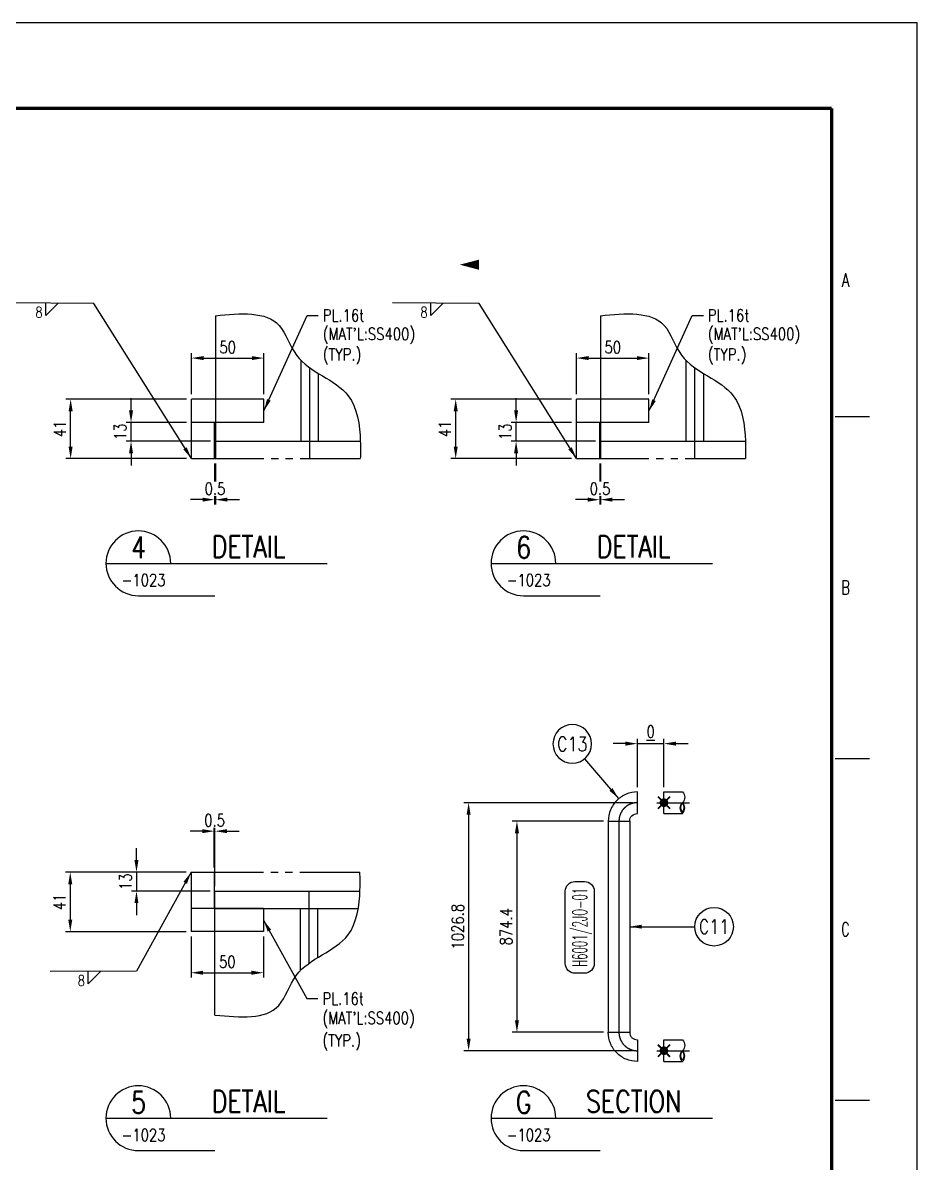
# Model space of a CAD drawing. Header units: millimetres. Extents: x 0 to 91981, y -132907 to 77676.
# Drawn here: x 79728 to 87131, y 14352 to 23794 of the extents above; entities that cross this region are included whole.
import ezdxf
from ezdxf.enums import TextEntityAlignment as Align

# ---------------------------------------------------------------- set-up
doc = ezdxf.new("R2010")
doc.units = ezdxf.units.MM
doc.header["$LTSCALE"] = 60
doc.linetypes.add('JNK-CENTER', pattern=[34, 30, -1.5, 1, -1.5])
doc.linetypes.add('JNK-PHANTOM', pattern=[15, 10, -1, 1, -1, 1, -1])
for name, color, linetype in [('CEN-R', 1, 'JNK-CENTER'), ('CON-C', 4, 'Continuous'), ('CON-G', 3, 'Continuous'), ('CON-W', 7, 'Continuous'), ('CON-Y', 2, 'Continuous'), ('Dim-W', 7, 'Continuous'), ('PHA-M', 6, 'JNK-PHANTOM'), ('PHA-W', 7, 'JNK-PHANTOM'), ('TXT-Y', 2, 'Continuous')]:
    doc.layers.add(name, color=color, linetype=linetype)
doc.layers.add('CONT-G', color=3, linetype='Continuous', lineweight=25)
doc.styles.add('ROMANS', font='ROMANS.shx', dxfattribs={"width": 0.8})
doc.styles.add('SIMPLEX', font='simplex.shx', dxfattribs={"width": 0.8})
doc.dimstyles.new('DIM40', dxfattribs={"dimscale": 40, "dimtxt": 2.5, "dimasz": 2.5, "dimexe": 1, "dimexo": 1, "dimgap": 1, "dimtad": 1, "dimdec": 1, "dimdsep": 46, "dimtxsty": 'SIMPLEX', "dimcen": 0, "dimclrd": 256, "dimclre": 256, "dimclrt": 2, "dimadec": 1, "dimazin": 2, "dimtfac": 1, "dimtdec": 1, "dimtix": 1, "dimtmove": 2, "dimatfit": 2, "dimfxl": 1, "dimarcsym": 1})
doc.dimstyles.new('DIM40X1.5', dxfattribs={"dimscale": 40, "dimtxt": 2.5, "dimasz": 2.5, "dimexe": 1, "dimexo": 1, "dimgap": 1, "dimtad": 1, "dimdec": 1, "dimlfac": 0.666667, "dimdsep": 46, "dimtxsty": 'SIMPLEX', "dimcen": 0, "dimclrd": 256, "dimclre": 256, "dimclrt": 2, "dimadec": 1, "dimazin": 2, "dimtfac": 1, "dimtdec": 1, "dimtix": 1, "dimtmove": 2, "dimatfit": 2, "dimfxl": 1, "dimarcsym": 1})
doc.dimstyles.new('DIM40x12', dxfattribs={"dimscale": 40, "dimtxt": 2.5, "dimasz": 2.5, "dimexe": 1, "dimexo": 1, "dimgap": 1, "dimtad": 1, "dimdec": 1, "dimlfac": 0.083333, "dimdsep": 46, "dimtxsty": 'SIMPLEX', "dimcen": 0, "dimclrd": 256, "dimclre": 256, "dimclrt": 2, "dimazin": 2, "dimtfac": 1, "dimtdec": 1, "dimtix": 1, "dimtmove": 2, "dimatfit": 2, "dimfxl": 1, "dimarcsym": 1})
doc.dimstyles.new('DIM40x2', dxfattribs={"dimscale": 40, "dimtxt": 2.5, "dimasz": 2.5, "dimexe": 1, "dimexo": 1, "dimgap": 1, "dimtad": 1, "dimdec": 1, "dimlfac": 0.5, "dimdsep": 46, "dimtxsty": 'SIMPLEX', "dimcen": 0, "dimclrd": 256, "dimclre": 256, "dimclrt": 2, "dimadec": 1, "dimazin": 2, "dimtfac": 1, "dimtdec": 1, "dimtix": 1, "dimtmove": 2, "dimatfit": 2, "dimfxl": 1, "dimarcsym": 1})
doc.dimstyles.new('DIM50x1', dxfattribs={"dimscale": 50, "dimtxt": 2.5, "dimasz": 2.5, "dimexe": 1, "dimexo": 1, "dimgap": 1, "dimtad": 1, "dimdec": 1, "dimdsep": 46, "dimtxsty": 'SIMPLEX', "dimcen": 0, "dimclrd": 256, "dimclre": 256, "dimclrt": 2, "dimadec": 1, "dimazin": 2, "dimtfac": 1, "dimtdec": 1, "dimtix": 1, "dimtmove": 2, "dimatfit": 2, "dimfxl": 1, "dimarcsym": 1})

# ---------------------------------------------------------------- blocks, each defined once
blk = doc.blocks.new('TITLE')
at = {"color": 7}
for p, q in [((841, 594.85), (0, 594.85)), ((841, 0), (841, 594.85)), ((824.02, 513.34), (831.1, 513.34)), ((824.02, 442.6), (831.1, 442.6)), ((824.02, 371.87), (831.1, 371.87))]:
    blk.add_line(p, q, dxfattribs=at)
at = {"color": 7, "const_width": 0.707}
for points in [[(823.32, 577.17), (27.94, 577.17)], [(823.32, 17.33), (823.32, 577.17)]]:
    blk.add_lwpolyline(points, dxfattribs=at)
at = {"color": 7, "style": 'ROMANS', "width": 0.7}
for s, p in [('A', (826.15, 541.63)), ('B', (826.15, 477.97)), ('C', (826.15, 407.24))]:
    blk.add_text(s, height=2.83, dxfattribs=at).set_placement(p, align=Align.MIDDLE)
blk = doc.blocks.new('pipesece')
at = {"layer": 'CON-W'}
blk.add_lwpolyline([(0.5, 0, 0.44), (0, 0, -0.44), (-0.5, 0, -0.44), (0, 0)], format="xyb", dxfattribs=at)
blk.add_lwpolyline([(-0.446, 0, 0.31383), (0, 0, 0.31383)], format="xyb", close=True, dxfattribs=at)
blk = doc.blocks.new('*D455')
at = {"layer": 'DEFPOINTS', "color": 0, "transparency": 16777216}
for p in [(84573.8, 17184.7), (83818.2, 15435.9), (84573.8, 15435.9)]:
    blk.add_point(p, dxfattribs=at)
at = {"layer": 'Dim-W', "lineweight": -2, "transparency": 16777216}
for p, q in [((84533.8, 17184.7), (83778.2, 17184.7)), ((83818.2, 17084.7), (83818.2, 15535.9)), ((84533.8, 15435.9), (83778.2, 15435.9))]:
    blk.add_line(p, q, dxfattribs=at)
at = {"layer": 'Dim-W', "transparency": 16777216}
for points in [[(83801.6, 17084.7), (83834.9, 17084.7), (83818.2, 17184.7)], [(83801.6, 15535.9), (83834.9, 15535.9), (83818.2, 15435.9)]]:
    blk.add_solid(points, dxfattribs=at)
at = {"layer": 'Dim-W', "color": 2, "transparency": 16777216, "insert": (83728.2, 16310.3), "char_height": 100, "attachment_point": 5, "rotation": 90, "style": 'SIMPLEX'}
blk.add_mtext('874.4', dxfattribs=at)
blk = doc.blocks.new('*D561')
at = {"layer": 'DEFPOINTS', "color": 0, "transparency": 16777216}
for p in [(84815.1, 17337.1), (83418.2, 15283.5), (84815.1, 15283.5)]:
    blk.add_point(p, dxfattribs=at)
at = {"layer": 'Dim-W', "lineweight": -2, "transparency": 16777216}
for p, q in [((84775.1, 17337.1), (83378.2, 17337.1)), ((83418.2, 17237.1), (83418.2, 15383.5)), ((84775.1, 15283.5), (83378.2, 15283.5))]:
    blk.add_line(p, q, dxfattribs=at)
at = {"layer": 'Dim-W', "transparency": 16777216}
for points in [[(83401.6, 17237.1), (83434.9, 17237.1), (83418.2, 17337.1)], [(83401.6, 15383.5), (83434.9, 15383.5), (83418.2, 15283.5)]]:
    blk.add_solid(points, dxfattribs=at)
at = {"layer": 'Dim-W', "color": 2, "transparency": 16777216, "insert": (83328.2, 16310.3), "char_height": 100, "attachment_point": 5, "rotation": 90, "style": 'SIMPLEX'}
blk.add_mtext('1026.8', dxfattribs=at)
blk = doc.blocks.new('A$C4F484DAC')
at = {"layer": 'Dim-W', "const_width": 25}
blk.add_lwpolyline([(-12.5, 0, 1), (12.5, 0, 1)], format="xyb", close=True, dxfattribs=at)
at = {"layer": 'Dim-W'}
for points in [[(31.8, -38.9), (-38.9, 31.8), (38.9, -31.8), (-31.8, 38.9)], [(-38.9, -31.8), (31.8, 38.9), (-31.8, -38.9), (38.9, 31.8)]]:
    blk.add_solid(points, dxfattribs=at)
blk = doc.blocks.new('DUCT-TAG')
at = {"layer": 'CON-G'}
blk.add_lwpolyline([(-9.49, -1), (-9.49, 1, -0.414214), (-7.49, 3), (7.49, 3, -0.414214), (9.49, 1), (9.49, -1, -0.414214), (7.49, -3), (-7.49, -3, -0.414214)], format="xyb", close=True, dxfattribs=at)
at = {"layer": 'CON-G', "style": 'SIMPLEX', "width": 1.246304}
blk.add_attdef('NAME', text='', height=3, dxfattribs=at).set_placement((-8.19, -1.5), (8.19, -1.5), align=Align.FIT)
at = {"layer": 'CON-Y', "style": 'SIMPLEX'}
blk.add_attdef('ELEVATION', text='', height=2, dxfattribs=at).set_placement((0, -6.02), align=Align.CENTER)
blk = doc.blocks.new('*D562')
at = {"layer": 'DEFPOINTS', "color": 0, "transparency": 16777216}
for p in [(85035.1, 17826), (84815.1, 17426), (85035.1, 17426)]:
    blk.add_point(p, dxfattribs=at)
at = {"layer": 'PHA-W', "linetype": 'ByBlock', "lineweight": -2, "transparency": 16777216}
for p, q in [((84815.1, 17466), (84815.1, 17866)), ((85035.1, 17466), (85035.1, 17866)), ((84715.1, 17826), (84615.1, 17826)), ((84815.1, 17826), (85035.1, 17826)), ((85135.1, 17826), (85235.1, 17826))]:
    blk.add_line(p, q, dxfattribs=at)
at = {"layer": 'PHA-W', "transparency": 16777216}
for points in [[(84715.1, 17842.7), (84715.1, 17809.3), (84815.1, 17826)], [(85135.1, 17842.7), (85135.1, 17809.3), (85035.1, 17826)]]:
    blk.add_solid(points, dxfattribs=at)
at = {"layer": 'PHA-W', "color": 2, "transparency": 16777216, "insert": (84925.1, 17926), "char_height": 100, "attachment_point": 5, "style": 'SIMPLEX'}
blk.add_mtext('\\L0', dxfattribs=at)
blk = doc.blocks.new('piec-tag')
at = {"layer": 'CON-Y'}
blk.add_circle((0, 0), 4, dxfattribs=at)
at = {"layer": 'CON-G', "style": 'SIMPLEX', "width": 0.8}
blk.add_attdef('P.N', text='', height=3, dxfattribs=at).set_placement((0, 0), align=Align.MIDDLE)
at = {"layer": 'CON-G', "style": 'SIMPLEX', "width": 0.8, "flags": 1}
blk.add_attdef('BOM', (4.48, -3.74), '', height=2.5, dxfattribs=at)
blk = doc.blocks.new('SECTITLE')
at = {"layer": 'CON-G'}
for p, q in [((-1.7, 0), (44.1, 0)), ((5, -6.7), (20.86, -6.7))]:
    blk.add_line(p, q, dxfattribs=at)
blk.add_arc((5, 0), 6.7, 0, 270, dxfattribs=at)
at = {"layer": 'CON-C', "style": 'SIMPLEX', "width": 0.8}
for tag, p in [('A', (5.06, 1.04)), ('ELEVATION', (27.83, 1.22))]:
    blk.add_attdef(tag, text='', height=4.5, dxfattribs=at).set_placement(p, align=Align.CENTER)
at = {"layer": 'CON-Y', "style": 'SIMPLEX', "width": 0.8}
blk.add_attdef('H0000-0000', (1.54, -4.72), '', height=2.5, dxfattribs=at)
blk.add_attdef('SCALE', text='', height=2.5, dxfattribs=at).set_placement((44.9, -3.72), align=Align.RIGHT)
blk = doc.blocks.new('*D581')
at = {"layer": 'DEFPOINTS', "color": 0, "ltscale": 50, "transparency": 16777216}
for p in [(84503.2, 20186.2), (84509.2, 20186.2)]:
    blk.add_point(p, dxfattribs=at)
at = {"layer": 'Dim-W', "lineweight": -2, "ltscale": 50, "transparency": 16777216}
for p, q in [((84503.2, 20146.2), (84503.2, 19806.2)), ((84509.2, 20146.2), (84509.2, 19806.2)), ((84403.2, 19846.2), (84303.2, 19846.2)), ((84503.2, 19846.2), (84509.2, 19846.2)), ((84609.2, 19846.2), (84709.2, 19846.2))]:
    blk.add_line(p, q, dxfattribs=at)
at = {"layer": 'Dim-W', "ltscale": 50, "transparency": 16777216}
for points in [[(84403.2, 19862.9), (84403.2, 19829.6), (84503.2, 19846.2)], [(84609.2, 19862.9), (84609.2, 19829.6), (84509.2, 19846.2)]]:
    blk.add_solid(points, dxfattribs=at)
at = {"layer": 'Dim-W', "color": 2, "ltscale": 50, "transparency": 16777216, "insert": (84506.2, 19936.2), "char_height": 100, "attachment_point": 5, "style": 'SIMPLEX', "bg_fill": 3, "box_fill_scale": 1.1, "bg_fill_color": 256, "bg_fill_true_color": 13158600, "bg_fill_transparency": 0}
blk.add_mtext('0.5', dxfattribs=at)
at = {"layer": 'DEFPOINTS', "color": 0, "ltscale": 50, "transparency": 16777216}
blk.add_point((84509.2, 19846.2), dxfattribs=at)
blk = doc.blocks.new('*D582')
at = {"layer": 'DEFPOINTS', "color": 0, "transparency": 16777216}
for p in [(83811.2, 20486.2), (84311.2, 20486.2), (84509.2, 20330.2)]:
    blk.add_point(p, dxfattribs=at)
at = {"layer": 'Dim-W', "lineweight": -2, "transparency": 16777216}
for p, q in [((83811.2, 20586.2), (83811.2, 20686.2)), ((84271.2, 20486.2), (83771.2, 20486.2)), ((83811.2, 20330.2), (83811.2, 20486.2)), ((84469.2, 20330.2), (83771.2, 20330.2)), ((83811.2, 20230.2), (83811.2, 20130.2))]:
    blk.add_line(p, q, dxfattribs=at)
at = {"layer": 'Dim-W', "transparency": 16777216}
for points in [[(83794.6, 20586.2), (83827.9, 20586.2), (83811.2, 20486.2)], [(83794.6, 20230.2), (83827.9, 20230.2), (83811.2, 20330.2)]]:
    blk.add_solid(points, dxfattribs=at)
at = {"layer": 'Dim-W', "color": 2, "transparency": 16777216, "insert": (83721.2, 20408.2), "char_height": 100, "attachment_point": 5, "rotation": 90, "style": 'SIMPLEX'}
blk.add_mtext('13', dxfattribs=at)
blk = doc.blocks.new('*D583')
at = {"layer": 'DEFPOINTS', "color": 0, "transparency": 16777216}
for p in [(83311.2, 20678.2), (84311.2, 20678.2), (84311.2, 20186.2)]:
    blk.add_point(p, dxfattribs=at)
at = {"layer": 'Dim-W', "lineweight": -2, "transparency": 16777216}
for p, q in [((84271.2, 20678.2), (83271.2, 20678.2)), ((83311.2, 20286.2), (83311.2, 20578.2)), ((84271.2, 20186.2), (83271.2, 20186.2))]:
    blk.add_line(p, q, dxfattribs=at)
at = {"layer": 'Dim-W', "transparency": 16777216}
for points in [[(83294.6, 20578.2), (83327.9, 20578.2), (83311.2, 20678.2)], [(83294.6, 20286.2), (83327.9, 20286.2), (83311.2, 20186.2)]]:
    blk.add_solid(points, dxfattribs=at)
at = {"layer": 'Dim-W', "color": 2, "transparency": 16777216, "insert": (83221.2, 20432.2), "char_height": 100, "attachment_point": 5, "rotation": 90, "style": 'SIMPLEX'}
blk.add_mtext('41', dxfattribs=at)
blk = doc.blocks.new('*D584')
at = {"layer": 'DEFPOINTS', "color": 0, "transparency": 16777216}
for p in [(84911.2, 21018.2), (84311.2, 20678.2), (84911.2, 20678.2)]:
    blk.add_point(p, dxfattribs=at)
at = {"layer": 'PHA-W', "lineweight": -2, "transparency": 16777216}
for p, q in [((84311.2, 20718.2), (84311.2, 21058.2)), ((84911.2, 20718.2), (84911.2, 21058.2)), ((84411.2, 21018.2), (84811.2, 21018.2))]:
    blk.add_line(p, q, dxfattribs=at)
at = {"layer": 'PHA-W', "transparency": 16777216}
for points in [[(84411.2, 21034.9), (84411.2, 21001.6), (84311.2, 21018.2)], [(84811.2, 21034.9), (84811.2, 21001.6), (84911.2, 21018.2)]]:
    blk.add_solid(points, dxfattribs=at)
at = {"layer": 'PHA-W', "color": 2, "transparency": 16777216, "insert": (84611.2, 21108.2), "char_height": 100, "attachment_point": 5, "style": 'SIMPLEX'}
blk.add_mtext('50', dxfattribs=at)
blk = doc.blocks.new('weld-sy2')
blk.add_lwpolyline([(2.56, 0), (0, -2.56), (0, 0)])
at = {"style": 'SIMPLEX', "width": 0.8}
blk.add_attdef('4', text='', height=2.2, dxfattribs=at).set_placement((-0.6504, -2.992), align=Align.RIGHT)
blk = doc.blocks.new('*D585')
at = {"layer": 'DEFPOINTS', "color": 0, "ltscale": 50, "transparency": 16777216}
for p in [(81315.8, 20186.2), (81321.8, 20186.2)]:
    blk.add_point(p, dxfattribs=at)
at = {"layer": 'Dim-W', "lineweight": -2, "ltscale": 50, "transparency": 16777216}
for p, q in [((81315.8, 20146.2), (81315.8, 19806.2)), ((81321.8, 20146.2), (81321.8, 19806.2)), ((81215.8, 19846.2), (81115.8, 19846.2)), ((81315.8, 19846.2), (81321.8, 19846.2)), ((81421.8, 19846.2), (81521.8, 19846.2))]:
    blk.add_line(p, q, dxfattribs=at)
at = {"layer": 'Dim-W', "ltscale": 50, "transparency": 16777216}
for points in [[(81215.8, 19862.9), (81215.8, 19829.6), (81315.8, 19846.2)], [(81421.8, 19862.9), (81421.8, 19829.6), (81321.8, 19846.2)]]:
    blk.add_solid(points, dxfattribs=at)
at = {"layer": 'Dim-W', "color": 2, "ltscale": 50, "transparency": 16777216, "insert": (81318.8, 19936.2), "char_height": 100, "attachment_point": 5, "style": 'SIMPLEX', "bg_fill": 3, "box_fill_scale": 1.1, "bg_fill_color": 256, "bg_fill_true_color": 13158600, "bg_fill_transparency": 0}
blk.add_mtext('0.5', dxfattribs=at)
at = {"layer": 'DEFPOINTS', "color": 0, "ltscale": 50, "transparency": 16777216}
blk.add_point((81321.8, 19846.2), dxfattribs=at)
blk = doc.blocks.new('*D586')
at = {"layer": 'DEFPOINTS', "color": 0, "transparency": 16777216}
for p in [(80623.8, 20486.2), (81123.8, 20486.2), (81321.8, 20330.2)]:
    blk.add_point(p, dxfattribs=at)
at = {"layer": 'Dim-W', "lineweight": -2, "transparency": 16777216}
for p, q in [((80623.8, 20586.2), (80623.8, 20686.2)), ((81083.8, 20486.2), (80583.8, 20486.2)), ((80623.8, 20330.2), (80623.8, 20486.2)), ((81281.8, 20330.2), (80583.8, 20330.2)), ((80623.8, 20230.2), (80623.8, 20130.2))]:
    blk.add_line(p, q, dxfattribs=at)
at = {"layer": 'Dim-W', "transparency": 16777216}
for points in [[(80607.1, 20586.2), (80640.5, 20586.2), (80623.8, 20486.2)], [(80607.1, 20230.2), (80640.5, 20230.2), (80623.8, 20330.2)]]:
    blk.add_solid(points, dxfattribs=at)
at = {"layer": 'Dim-W', "color": 2, "transparency": 16777216, "insert": (80533.8, 20408.2), "char_height": 100, "attachment_point": 5, "rotation": 90, "style": 'SIMPLEX'}
blk.add_mtext('13', dxfattribs=at)
blk = doc.blocks.new('*D587')
at = {"layer": 'DEFPOINTS', "color": 0, "transparency": 16777216}
for p in [(80123.8, 20678.2), (81123.8, 20678.2), (81123.8, 20186.2)]:
    blk.add_point(p, dxfattribs=at)
at = {"layer": 'Dim-W', "lineweight": -2, "transparency": 16777216}
for p, q in [((81083.8, 20678.2), (80083.8, 20678.2)), ((80123.8, 20286.2), (80123.8, 20578.2)), ((81083.8, 20186.2), (80083.8, 20186.2))]:
    blk.add_line(p, q, dxfattribs=at)
at = {"layer": 'Dim-W', "transparency": 16777216}
for points in [[(80107.1, 20578.2), (80140.5, 20578.2), (80123.8, 20678.2)], [(80107.1, 20286.2), (80140.5, 20286.2), (80123.8, 20186.2)]]:
    blk.add_solid(points, dxfattribs=at)
at = {"layer": 'Dim-W', "color": 2, "transparency": 16777216, "insert": (80033.8, 20432.2), "char_height": 100, "attachment_point": 5, "rotation": 90, "style": 'SIMPLEX'}
blk.add_mtext('41', dxfattribs=at)
blk = doc.blocks.new('*D588')
at = {"layer": 'DEFPOINTS', "color": 0, "transparency": 16777216}
for p in [(81723.8, 21018.2), (81123.8, 20678.2), (81723.8, 20678.2)]:
    blk.add_point(p, dxfattribs=at)
at = {"layer": 'PHA-W', "lineweight": -2, "transparency": 16777216}
for p, q in [((81123.8, 20718.2), (81123.8, 21058.2)), ((81723.8, 20718.2), (81723.8, 21058.2)), ((81223.8, 21018.2), (81623.8, 21018.2))]:
    blk.add_line(p, q, dxfattribs=at)
at = {"layer": 'PHA-W', "transparency": 16777216}
for points in [[(81223.8, 21034.9), (81223.8, 21001.6), (81123.8, 21018.2)], [(81623.8, 21034.9), (81623.8, 21001.6), (81723.8, 21018.2)]]:
    blk.add_solid(points, dxfattribs=at)
at = {"layer": 'PHA-W', "color": 2, "transparency": 16777216, "insert": (81423.8, 21108.2), "char_height": 100, "attachment_point": 5, "style": 'SIMPLEX'}
blk.add_mtext('50', dxfattribs=at)
blk = doc.blocks.new('*D589')
at = {"layer": 'DEFPOINTS', "color": 0, "ltscale": 50, "transparency": 16777216}
for p in [(81312.8, 16761.3), (81318.8, 16605.3)]:
    blk.add_point(p, dxfattribs=at)
at = {"layer": 'Dim-W', "lineweight": -2, "ltscale": 50, "transparency": 16777216}
for p, q in [((81212.8, 17101.3), (81112.8, 17101.3)), ((81312.8, 16801.3), (81312.8, 17141.3)), ((81312.8, 17101.3), (81318.8, 17101.3)), ((81318.8, 16645.3), (81318.8, 17141.3)), ((81418.8, 17101.3), (81518.8, 17101.3))]:
    blk.add_line(p, q, dxfattribs=at)
at = {"layer": 'Dim-W', "ltscale": 50, "transparency": 16777216}
for points in [[(81212.8, 17118), (81212.8, 17084.7), (81312.8, 17101.3)], [(81418.8, 17118), (81418.8, 17084.7), (81318.8, 17101.3)]]:
    blk.add_solid(points, dxfattribs=at)
at = {"layer": 'Dim-W', "color": 2, "ltscale": 50, "transparency": 16777216, "insert": (81315.8, 17191.3), "char_height": 100, "attachment_point": 5, "style": 'SIMPLEX', "bg_fill": 3, "box_fill_scale": 1.1, "bg_fill_color": 256, "bg_fill_true_color": 13158600, "bg_fill_transparency": 0}
blk.add_mtext('0.5', dxfattribs=at)
at = {"layer": 'DEFPOINTS', "color": 0, "ltscale": 50, "transparency": 16777216}
blk.add_point((81318.8, 17101.3), dxfattribs=at)
blk = doc.blocks.new('*D535')
at = {"layer": 'DEFPOINTS', "color": 0, "transparency": 16777216}
for p in [(81120.8, 16761.3), (80668.8, 16605.3), (81318.8, 16605.3)]:
    blk.add_point(p, dxfattribs=at)
at = {"layer": 'Dim-W', "lineweight": -2, "transparency": 16777216}
for p, q in [((80668.8, 16861.3), (80668.8, 16961.3)), ((81080.8, 16761.3), (80628.8, 16761.3)), ((80668.8, 16761.3), (80668.8, 16605.3)), ((81278.8, 16605.3), (80628.8, 16605.3)), ((80668.8, 16505.3), (80668.8, 16405.3))]:
    blk.add_line(p, q, dxfattribs=at)
at = {"layer": 'Dim-W', "transparency": 16777216}
for points in [[(80652.1, 16861.3), (80685.5, 16861.3), (80668.8, 16761.3)], [(80652.1, 16505.3), (80685.5, 16505.3), (80668.8, 16605.3)]]:
    blk.add_solid(points, dxfattribs=at)
at = {"layer": 'Dim-W', "color": 2, "transparency": 16777216, "insert": (80578.8, 16683.3), "char_height": 100, "attachment_point": 5, "rotation": 90, "style": 'SIMPLEX'}
blk.add_mtext('13', dxfattribs=at)
blk = doc.blocks.new('*D590')
at = {"layer": 'DEFPOINTS', "color": 0, "transparency": 16777216}
for p in [(81120.8, 16761.3), (80120.8, 16269.3), (81120.8, 16269.3)]:
    blk.add_point(p, dxfattribs=at)
at = {"layer": 'Dim-W', "lineweight": -2, "transparency": 16777216}
for p, q in [((81080.8, 16761.3), (80080.8, 16761.3)), ((80120.8, 16661.3), (80120.8, 16369.3)), ((81080.8, 16269.3), (80080.8, 16269.3))]:
    blk.add_line(p, q, dxfattribs=at)
at = {"layer": 'Dim-W', "transparency": 16777216}
for points in [[(80104.1, 16661.3), (80137.5, 16661.3), (80120.8, 16761.3)], [(80104.1, 16369.3), (80137.5, 16369.3), (80120.8, 16269.3)]]:
    blk.add_solid(points, dxfattribs=at)
at = {"layer": 'Dim-W', "color": 2, "transparency": 16777216, "insert": (80030.8, 16515.3), "char_height": 100, "attachment_point": 5, "rotation": 90, "style": 'SIMPLEX'}
blk.add_mtext('41', dxfattribs=at)
blk = doc.blocks.new('*D591')
at = {"layer": 'DEFPOINTS', "color": 0, "transparency": 16777216}
for p in [(81120.8, 16269.3), (81720.8, 16269.3), (81720.8, 15929.3)]:
    blk.add_point(p, dxfattribs=at)
at = {"layer": 'PHA-W', "lineweight": -2, "transparency": 16777216}
for p, q in [((81120.8, 16229.3), (81120.8, 15889.3)), ((81720.8, 16229.3), (81720.8, 15889.3)), ((81220.8, 15929.3), (81620.8, 15929.3))]:
    blk.add_line(p, q, dxfattribs=at)
at = {"layer": 'PHA-W', "transparency": 16777216}
for points in [[(81220.8, 15946), (81220.8, 15912.7), (81120.8, 15929.3)], [(81620.8, 15946), (81620.8, 15912.7), (81720.8, 15929.3)]]:
    blk.add_solid(points, dxfattribs=at)
at = {"layer": 'PHA-W', "color": 2, "transparency": 16777216, "insert": (81420.8, 16019.3), "char_height": 100, "attachment_point": 5, "style": 'SIMPLEX'}
blk.add_mtext('50', dxfattribs=at)

msp = doc.modelspace()

# ---------------------------------------------------------------- linework, layer by layer
msp.add_lwpolyline([(83504.72854, 21471.42671, 0, 0, 0), (83504.72854, 21791.42671, 84, 0, 0), (83344.72854, 21791.42671, 0, 0, 0)], format="xyseb")
at = {"layer": 'CEN-R', "ltscale": 50}
for p, q in [((82101.80502, 20938.73552), (82101.80502, 20186.22545)), ((85289.22332, 20938.73552), (85289.22332, 20186.22545)), ((82098.80502, 16008.82708), (82098.80502, 16605.33716))]:
    msp.add_line(p, q, dxfattribs=at)
at = {"layer": 'CEN-R'}
for p, q in [((84975.08437, 17337.10678), (85247.48437, 17337.10678)), ((84662.68437, 17184.70678), (84662.68437, 15435.90678)), ((84975.08437, 15283.50678), (85247.48437, 15283.50678))]:
    msp.add_line(p, q, dxfattribs=at)
for points in [[(84815.08437, 17337.10678, 0.0984914034), (84756.76341, 17325.50602, 0.0984914034), (84707.32129, 17292.46986, 0.0984914034), (84674.28513, 17243.02774, 0.0984914034), (84662.68437, 17184.70678, 0.0984914034)], [(84815.08437, 17337.10678, 0.0984914034), (84756.76341, 17325.50602, 0.0984914034), (84707.32129, 17292.46986, 0.0984914034), (84674.28513, 17243.02774, 0.0984914034), (84662.68437, 17184.70678, 0.0984914034)], [(84815.08437, 15283.50678, -0.0984914034), (84756.76341, 15295.10754, -0.0984914034), (84707.32129, 15328.14371, -0.0984914034), (84674.28513, 15377.58583, -0.0984914034), (84662.68437, 15435.90678, -0.0984914034)], [(84815.08437, 15283.50678, -0.0984914034), (84756.76341, 15295.10754, -0.0984914034), (84707.32129, 15328.14371, -0.0984914034), (84674.28513, 15377.58583, -0.0984914034), (84662.68437, 15435.90678, -0.0984914034)]]:
    msp.add_lwpolyline(points, format="xyb", dxfattribs=at)
at = {"layer": 'CON-G'}
for p, q in [((84573.78437, 17184.70678), (84573.78437, 15435.90678)), ((84751.58437, 17184.70678), (84751.58437, 15435.90678))]:
    msp.add_line(p, q, dxfattribs=at)
for points in [[(84751.58437, 17184.70678, -0.0984914034), (84756.41802, 17209.00718, -0.0984914034), (84770.18309, 17229.60806, -0.0984914034), (84815.08437, 17248.20678), (84815.08437, 17426.00678, 0.0984914034), (84722.74285, 17407.63891, 0.0984914034), (84644.4595, 17355.33165, 0.0984914034), (84592.15224, 17277.04829, 0.0984914034), (84573.78437, 17184.70678)], [(84751.58437, 15435.90678, 0.0984914034), (84756.41802, 15411.60638, 0.0984914034), (84770.18309, 15391.0055, 0.0984914034), (84815.08437, 15372.40678), (84815.08437, 15194.60678, -0.0984914034), (84722.74285, 15212.97465, -0.0984914034), (84644.4595, 15265.28192, -0.0984914034), (84592.15224, 15343.56527, -0.0984914034), (84573.78437, 15435.90678)]]:
    msp.add_lwpolyline(points, format="xyb", close=True, dxfattribs=at)
at = {"layer": 'CONT-G', "ltscale": 50}
for p, q in [((81321.80502, 21368.60225), (81321.80502, 20186.22545)), ((84509.22332, 21368.60225), (84509.22332, 20186.22545)), ((82029.80502, 20999.26886), (82029.80502, 20330.22545)), ((85217.22332, 20999.26886), (85217.22332, 20330.22545)), ((82173.80502, 20891.54414), (82173.80502, 20330.22545)), ((85361.22332, 20891.54414), (85361.22332, 20330.22545)), ((81321.80502, 20330.22545), (82521.80502, 20330.22545)), ((84509.22332, 20330.22545), (85709.22332, 20330.22545)), ((81318.80502, 15578.96035), (81318.80502, 16605.33716)), ((81318.80502, 16461.33716), (82504.56048, 16461.33716)), ((82026.80502, 15948.29374), (82026.80502, 16461.33716)), ((82170.80502, 16056.01846), (82170.80502, 16461.33716))]:
    msp.add_line(p, q, dxfattribs=at)
at = {"layer": 'CONT-G'}
for p, q in [((85035.08437, 17248.20678), (85035.08437, 17426.00678)), ((85035.08437, 17426.00678), (85187.48437, 17426.00678)), ((85035.08437, 17248.20678), (85187.48437, 17248.20678)), ((85035.08437, 15194.60678), (85035.08437, 15372.40678)), ((85035.08437, 15372.40678), (85187.48437, 15372.40678)), ((85035.08437, 15194.60678), (85187.48437, 15194.60678))]:
    msp.add_line(p, q, dxfattribs=at)
at = {"layer": 'Dim-W', "ltscale": 50}
for points in [[(81321.80502, 21368.60225), (81849.80502, 21288.55026), (81993.80502, 21041.11601), (82421.86877, 20706.35147), (82521.80502, 20330.22545), (82521.80502, 20186.22545)], [(84509.22332, 21368.60225), (85037.22332, 21288.55026), (85181.22332, 21041.11601), (85609.28708, 20706.35147), (85709.22332, 20330.22545), (85709.22332, 20186.22545)], [(81318.80502, 15578.96035), (81846.80502, 15659.01234), (81990.80502, 15906.4466), (82418.86877, 16241.21114), (82518.80502, 16617.33716), (82518.80502, 16761.33716)]]:
    msp.add_spline(points, degree=3, dxfattribs=at)
at = {"layer": 'PHA-M'}
for p, q in [((81123.80502, 20186.22545), (81123.80502, 20678.22545)), ((81723.80502, 20678.22545), (81123.80502, 20678.22545)), ((81723.80502, 20486.22545), (81723.80502, 20678.22545)), ((84311.22332, 20186.22545), (84311.22332, 20678.22545)), ((84911.22332, 20678.22545), (84311.22332, 20678.22545)), ((84911.22332, 20486.22545), (84911.22332, 20678.22545)), ((81723.80502, 20486.22545), (81123.80502, 20486.22545)), ((84911.22332, 20486.22545), (84311.22332, 20486.22545)), ((81123.80502, 20186.22545), (82521.80502, 20186.22545)), ((84311.22332, 20186.22545), (85709.22332, 20186.22545)), ((81120.80502, 16761.33716), (82518.80502, 16761.33716)), ((81720.80502, 16461.33716), (81120.80502, 16461.33716)), ((81720.80502, 16269.33716), (81120.80502, 16269.33716))]:
    msp.add_line(p, q, dxfattribs=at)
at = {"layer": 'PHA-M', "ltscale": 50}
for p, q in [((81315.80502, 20186.22545), (81315.80502, 20486.22545)), ((84503.22332, 20186.22545), (84503.22332, 20486.22545)), ((81120.80502, 16761.33716), (81120.80502, 16269.33716)), ((81312.80502, 16761.33716), (81312.80502, 16461.33716)), ((81720.80502, 16461.33716), (81720.80502, 16269.33716))]:
    msp.add_line(p, q, dxfattribs=at)

# ---------------------------------------------------------------- block references
at = {"linetype": 'ByBlock', "xscale": 40, "yscale": 40, "zscale": 40}
msp.add_blockref('TITLE', (53491.26992, 0.00021), dxfattribs=at)
at = {"xscale": 40, "yscale": 40, "zscale": 40}
for p in [(79917.31425, 21473.22064), (83104.73256, 21473.22064), (80268.80904, 15939.5768)]:
    msp.add_blockref('weld-sy2', p, dxfattribs=at).add_auto_attribs({'4': '8'})
ref = msp.add_blockref('DUCT-TAG', (84338.23437, 16304.89957), dxfattribs=dict(xscale=40, yscale=40, zscale=40, rotation=90))
ref.add_attrib('NAME', 'H6001/2JO-01', dxfattribs={"layer": 'CON-G', "height": 120, "rotation": 90, "style": 'SIMPLEX', "width": 0.500699}).set_placement((84398.23437, 15977.29957), (84398.23437, 16632.49957), align=Align.FIT)
at = {"layer": 'CON-W'}
ref = msp.add_blockref('piec-tag', (84276.23323, 17823.68875), dxfattribs=dict(at, xscale=-40, yscale=40, zscale=40, rotation=180.0000000000213))
ref.add_attrib('P.N', 'C13', dxfattribs={"layer": 'CON-G', "height": 120, "style": 'SIMPLEX', "width": 0.8}).set_placement((84276.23323, 17823.68875), align=Align.MIDDLE)
at = {"layer": 'CON-W', "xscale": 40, "yscale": 40, "zscale": 40}
msp.add_blockref('piec-tag', (85449.68679, 16310.30678), dxfattribs=at).add_auto_attribs({'P.N': 'C11'})
at = {"layer": 'CON-Y', "xscale": 1.428554421971167, "yscale": 1.428554421971167, "zscale": 1.428554421971167}
for p in [(85035.08437, 17337.10678), (85035.08437, 15283.50678)]:
    msp.add_blockref('A$C4F484DAC', p, dxfattribs=at)
at = {"layer": 'Dim-W', "xscale": 40, "yscale": 40, "zscale": 40}
for p, values in [((80484.40502, 19318.82556), {'H0000-0000': '-1023', 'A': '4', 'ELEVATION': 'DETAIL'}), ((83671.82332, 19318.82556), {'H0000-0000': '-1023', 'A': '6', 'ELEVATION': 'DETAIL'}), ((80484.40502, 14724.91478), {'H0000-0000': '-1023', 'A': '5', 'ELEVATION': 'DETAIL'}), ((83671.82332, 14724.91478), {'H0000-0000': '-1023', 'A': 'G', 'ELEVATION': 'SECTION'})]:
    msp.add_blockref('SECTITLE', p, dxfattribs=at).add_auto_attribs(values)
at = {"layer": 'Dim-W', "xscale": -177.7999999999301, "yscale": 177.7999999999301, "zscale": 177.7999999999301, "rotation": 270.0000000000009}
for p in [(85187.48437, 17337.10678), (85187.48437, 15283.50678)]:
    msp.add_blockref('pipesece', p, dxfattribs=at)

# ---------------------------------------------------------------- texts
at = {"layer": 'TXT-Y', "style": 'SIMPLEX', "width": 0.8}
for s, p in [('PL.16t', (82210.94842, 21321.83123)), ('PL.16t', (85398.36673, 21321.83123)), ("(MAT'L:SS400)", (82210.94842, 21168.27667)), ("(MAT'L:SS400)", (85398.36673, 21168.27667)), ('(TYP.)', (82210.94842, 20998.69743)), ('(TYP.)', (85398.36673, 20998.69743)), ('PL.16t', (82207.94842, 15664.35387)), ("(MAT'L:SS400)", (82207.94842, 15504.66916)), ('(TYP.)', (82207.94842, 15319.00974))]:
    msp.add_text(s, height=100, dxfattribs=at).set_placement(p)

# ---------------------------------------------------------------- dimensions: what is measured, and where the dimension line sits
at = {"layer": 'Dim-W'}
dim = msp.add_linear_dim(base=(83418.23437, 15283.50678), p1=(84815.08437, 17337.10678), p2=(84815.08437, 15283.50678), angle=90, dimstyle='DIM40x2', override={"dimtmove": 0}, dxfattribs=at)
dim.commit()
dim.dimension.update_dxf_attribs({"geometry": '*D561', "text_midpoint": (83418.23437, 16310.30678), "dimtype": 160})
dim = msp.add_linear_dim(base=(83818.23437, 15435.90678), p1=(84573.78437, 17184.70678), p2=(84573.78437, 15435.90678), angle=90, dimstyle='DIM40x2', override={"dimtmove": 0}, dxfattribs=at)
dim.commit()
dim.dimension.update_dxf_attribs({"geometry": '*D455', "text_midpoint": (83728.23437, 16310.30678)})
at = {"layer": 'PHA-W'}
for base, p1, p2, picture, middle in [((81723.80502, 21018.22545), (81123.80502, 20678.22545), (81723.80502, 20678.22545), '*D588', (81423.80502, 21108.22545)), ((84911.22332, 21018.22545), (84311.22332, 20678.22545), (84911.22332, 20678.22545), '*D584', (84611.22332, 21108.22545)), ((81720.80502, 15929.33716), (81120.80502, 16269.33716), (81720.80502, 16269.33716), '*D591', (81420.80502, 16019.33716))]:
    dim = msp.add_linear_dim(base=base, p1=p1, p2=p2, dimstyle='DIM40x12', dxfattribs=at)
    dim.commit()
    dim.dimension.update_dxf_attribs({"geometry": picture, "text_midpoint": middle})
dim = msp.add_linear_dim(base=(85035.08437, 17826.00678), p1=(84815.08437, 17426.00678), p2=(85035.08437, 17426.00678), text='%%U0', dimstyle='DIM40X1.5', dxfattribs=at)
dim.commit()
dim.dimension.update_dxf_attribs({"geometry": '*D562', "text_midpoint": (84925.08437, 17926.00678)})

# ---------------------------------------------------------------- leaders
for points, dimstyle, override in [([(81723.80502, 20581.67793), (82081.70493, 21370.86619), (82173.80502, 21370.86619)], 'DIM50x1', {"dimscale": 40}), ([(84911.22332, 20578.60198), (85269.12324, 21370.86619), (85361.22332, 21370.86619)], 'DIM50x1', {"dimscale": 40}), ([(84661.33178, 17370.67945), (84379.38016, 17701.37477)], 'DIM40', {"dimgap": 1, "dimtad": 0}), ([(81720.80502, 16365.33716), (82078.70493, 15715.31891), (82170.80502, 15715.31891)], 'DIM50x1', {"dimscale": 40}), ([(84751.58437, 16310.30678), (85289.68679, 16310.30678)], 'DIM40', {"dimgap": 1, "dimtad": 0})]:
    msp.add_leader(points, dimstyle=dimstyle, override=override)

# ---------------------------------------------------------------- next in the draw order: dimensions: what is measured, and where the dimension line sits
at = {"layer": 'Dim-W', "ltscale": 50}
for base, p1, p2, picture, middle in [((81321.80502, 19846.22545), (81315.80502, 20186.22545), (81321.80502, 20186.22545), '*D585', (81318.80502, 19936.22545)), ((84509.22332, 19846.22545), (84503.22332, 20186.22545), (84509.22332, 20186.22545), '*D581', (84506.22332, 19936.22545)), ((81318.80502, 17101.33716), (81312.80502, 16761.33716), (81318.80502, 16605.33716), '*D589', (81315.80502, 17191.33716))]:
    dim = msp.add_linear_dim(base=base, p1=p1, p2=p2, dimstyle='DIM40x12', override={"dimtfill": 1}, dxfattribs=at)
    dim.commit()
    dim.dimension.update_dxf_attribs({"geometry": picture, "text_midpoint": middle})

# ---------------------------------------------------------------- next in the draw order: linework, layer by layer
at = {"layer": 'CONT-G', "ltscale": 50}
msp.add_line((81318.80502, 16605.33716), (82518.80502, 16605.33716), dxfattribs=at)

# ---------------------------------------------------------------- next in the draw order: dimensions: what is measured, and where the dimension line sits
at = {"layer": 'Dim-W'}
for base, p1, p2, angle, picture, middle in [((80123.80502, 20678.22545), (81123.80502, 20186.22545), (81123.80502, 20678.22545), 90, '*D587', (80033.80502, 20432.22545)), ((80623.80502, 20486.22545), (81321.80502, 20330.22545), (81123.80502, 20486.22545), 90, '*D586', (80533.80502, 20408.22545)), ((83311.22332, 20678.22545), (84311.22332, 20186.22545), (84311.22332, 20678.22545), 90, '*D583', (83221.22332, 20432.22545)), ((83811.22332, 20486.22545), (84509.22332, 20330.22545), (84311.22332, 20486.22545), 90, '*D582', (83721.22332, 20408.22545)), ((80668.80502, 16605.33716), (81120.80502, 16761.33716), (81318.80502, 16605.33716), 270, '*D535', (80578.80502, 16683.33716)), ((80120.80502, 16269.33716), (81120.80502, 16761.33716), (81120.80502, 16269.33716), 270, '*D590', (80030.80502, 16515.33716))]:
    dim = msp.add_linear_dim(base=base, p1=p1, p2=p2, angle=angle, dimstyle='DIM40x12', dxfattribs=at)
    dim.commit()
    dim.dimension.update_dxf_attribs({"geometry": picture, "text_midpoint": middle})

# ---------------------------------------------------------------- next in the draw order: leaders
for points in [[(81123.80502, 20186.22545), (80317.31023, 21471.42671), (79601.76338, 21474.63585)], [(84311.22332, 20186.22545), (83504.72854, 21471.42671), (82789.18169, 21474.63585)], [(81120.80502, 16761.33716), (80668.80502, 15941.37073), (79953.25817, 15938.16159)]]:
    msp.add_leader(points, dimstyle='DIM50x1', override={"dimscale": 40})

doc.saveas('drawing.dxf')
